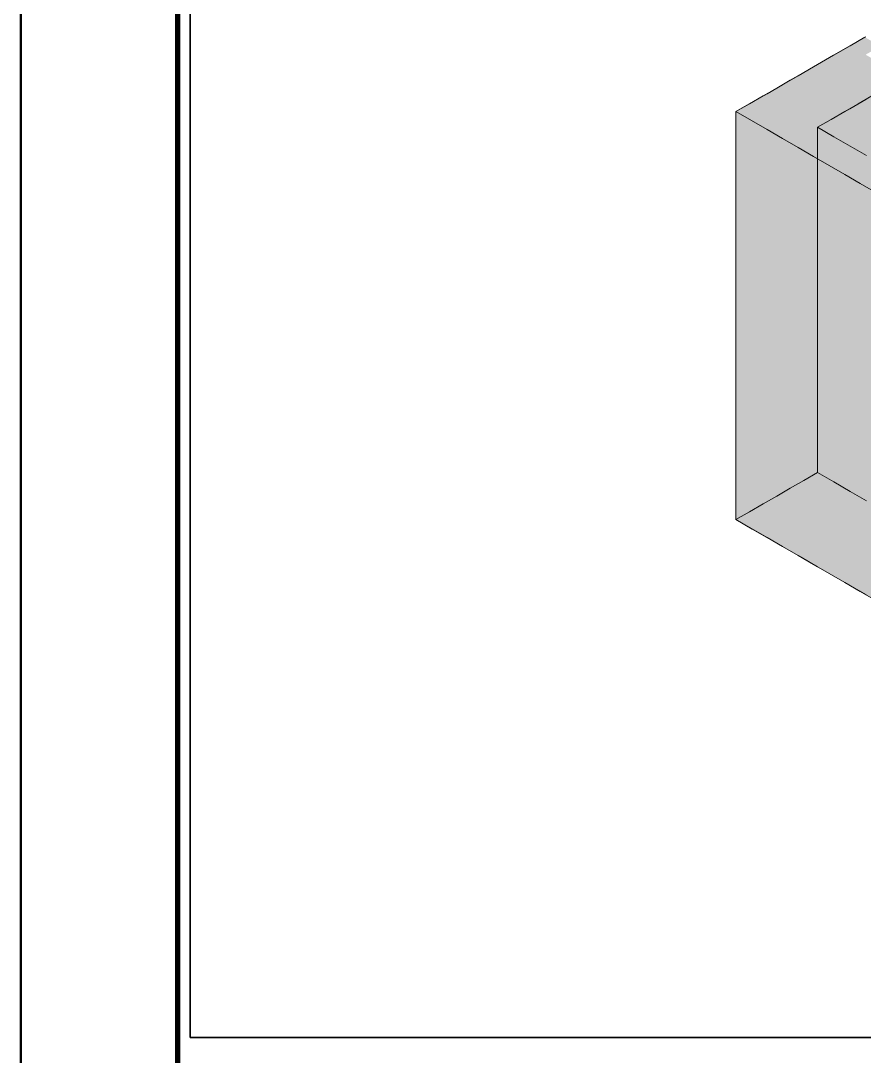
# Model space of a CAD drawing. Header units: metres. Extents: x 0 to 8.41, y 0 to 5.94.
# Drawn here: x 0 to 1.344, y 3.4 to 5.05 of the extents above; entities that cross this region are included whole.
import ezdxf

# ---------------------------------------------------------------- set-up
doc = ezdxf.new("R2010")
doc.units = ezdxf.units.M
doc.header["$LTSCALE"] = 0.25
for name, color, linetype, lineweight in [('ISO-3D', 7, 'CONTINUOUS', 13), ('ISO-3D-ARISTAS', 250, 'CONTINUOUS', 13), ('MARCO', 7, 'CONTINUOUS', 50)]:
    doc.layers.add(name, color=color, linetype=linetype, lineweight=lineweight)
doc.layers.add('PANEL', color=5, linetype='CONTINUOUS', lineweight=35, true_color=0x1f4e79)

msp = doc.modelspace()

# ---------------------------------------------------------------- linework, layer by layer
at = {"layer": 'ISO-3D', "true_color": 0x8e8d88}
for points in [[(1.3461, 4.9978), (1.3204, 4.983), (1.3461, 5.0244), (1.3204, 5.0096)], [(1.3204, 4.983), (1.2947, 4.9681), (1.3204, 5.0096), (1.2947, 4.9948)], [(1.2947, 4.9681), (1.2691, 4.9533), (1.2947, 4.9948), (1.2691, 4.98)], [(1.3204, 4.9563), (1.2947, 4.9415), (1.3204, 4.983), (1.2947, 4.9681)], [(1.3461, 4.9711), (1.3204, 4.9563), (1.3461, 4.9978), (1.3204, 4.983)], [(1.2474, 4.9408), (1.2258, 4.9283), (1.2474, 4.9675), (1.2258, 4.955)], [(1.2691, 4.9533), (1.2474, 4.9408), (1.2691, 4.98), (1.2474, 4.9675)], [(1.2947, 4.9415), (1.2691, 4.9267), (1.2947, 4.9681), (1.2691, 4.9533)], [(1.3461, 4.9444), (1.3204, 4.9296), (1.3461, 4.9711), (1.3204, 4.9563)], [(1.2258, 4.9283), (1.2041, 4.9158), (1.2258, 4.955), (1.2041, 4.9425)], [(1.2691, 4.9267), (1.2474, 4.9142), (1.2691, 4.9533), (1.2474, 4.9408)], [(1.3204, 4.9296), (1.2947, 4.9148), (1.3204, 4.9563), (1.2947, 4.9415)], [(1.2041, 4.9158), (1.1825, 4.9033), (1.2041, 4.9425), (1.1825, 4.93)], [(1.2474, 4.9142), (1.2258, 4.9017), (1.2474, 4.9408), (1.2258, 4.9283)], [(1.2947, 4.9148), (1.2691, 4.9), (1.2947, 4.9415), (1.2691, 4.9267)], [(1.3461, 4.9244), (1.3204, 4.9096), (1.3461, 4.9444), (1.3204, 4.9296)], [(1.1608, 4.8908), (1.1392, 4.8783), (1.1608, 4.9175), (1.1392, 4.905)], [(1.1825, 4.9033), (1.1608, 4.8908), (1.1825, 4.93), (1.1608, 4.9175)], [(1.2258, 4.9017), (1.2041, 4.8892), (1.2258, 4.9283), (1.2041, 4.9158)], [(1.2691, 4.9), (1.2474, 4.8875), (1.2691, 4.9267), (1.2474, 4.9142)], [(1.3204, 4.9096), (1.2947, 4.8948), (1.3204, 4.9296), (1.2947, 4.9148)], [(1.1825, 4.8767), (1.1608, 4.8642), (1.1825, 4.9033), (1.1608, 4.8908)], [(1.2041, 4.8892), (1.1825, 4.8767), (1.2041, 4.9158), (1.1825, 4.9033)], [(1.2258, 4.875), (1.2041, 4.8625), (1.2258, 4.9017), (1.2041, 4.8892)], [(1.2474, 4.8875), (1.2258, 4.875), (1.2474, 4.9142), (1.2258, 4.9017)], [(1.2947, 4.8948), (1.2691, 4.88), (1.2947, 4.9148), (1.2691, 4.9)], [(1.1608, 4.8642), (1.1392, 4.8517), (1.1608, 4.8908), (1.1392, 4.8783)], [(1.2041, 4.8625), (1.1825, 4.85), (1.2041, 4.8892), (1.1825, 4.8767)], [(1.2474, 4.8675), (1.2258, 4.855), (1.2474, 4.8875), (1.2258, 4.875)], [(1.2691, 4.88), (1.2474, 4.8675), (1.2691, 4.9), (1.2474, 4.8875)], [(1.1825, 4.85), (1.1608, 4.8375), (1.1825, 4.8767), (1.1608, 4.8642)], [(1.2258, 4.855), (1.2041, 4.8425), (1.2258, 4.875), (1.2041, 4.8625)], [(1.2474, 4.8386), (1.2258, 4.8261), (1.2474, 4.8675), (1.2258, 4.855)], [(1.2691, 4.8511), (1.2474, 4.8386), (1.2691, 4.88), (1.2474, 4.8675)], [(1.1608, 4.8375), (1.1392, 4.825), (1.1608, 4.8642), (1.1392, 4.8517)], [(1.2041, 4.8425), (1.1825, 4.83), (1.2041, 4.8625), (1.1825, 4.85)], [(1.2258, 4.8261), (1.2041, 4.8136), (1.2258, 4.855), (1.2041, 4.8425)], [(1.2691, 4.8221), (1.2474, 4.8096), (1.2691, 4.8511), (1.2474, 4.8386)], [(1.1608, 4.8175), (1.1392, 4.805), (1.1608, 4.8375), (1.1392, 4.825)], [(1.1825, 4.83), (1.1608, 4.8175), (1.1825, 4.85), (1.1608, 4.8375)], [(1.2041, 4.8136), (1.1825, 4.8011), (1.2041, 4.8425), (1.1825, 4.83)], [(1.2474, 4.8096), (1.2258, 4.7971), (1.2474, 4.8386), (1.2258, 4.8261)], [(1.1825, 4.8011), (1.1608, 4.7886), (1.1825, 4.83), (1.1608, 4.8175)], [(1.2258, 4.7971), (1.2041, 4.7846), (1.2258, 4.8261), (1.2041, 4.8136)], [(1.2691, 4.7932), (1.2474, 4.7807), (1.2691, 4.8221), (1.2474, 4.8096)], [(1.1608, 4.7886), (1.1392, 4.7761), (1.1608, 4.8175), (1.1392, 4.805)], [(1.1825, 4.7721), (1.1608, 4.7596), (1.1825, 4.8011), (1.1608, 4.7886)], [(1.2041, 4.7846), (1.1825, 4.7721), (1.2041, 4.8136), (1.1825, 4.8011)], [(1.2474, 4.7807), (1.2258, 4.7682), (1.2474, 4.8096), (1.2258, 4.7971)], [(1.1608, 4.7596), (1.1392, 4.7471), (1.1608, 4.7886), (1.1392, 4.7761)], [(1.2041, 4.7557), (1.1825, 4.7432), (1.2041, 4.7846), (1.1825, 4.7721)], [(1.2258, 4.7682), (1.2041, 4.7557), (1.2258, 4.7971), (1.2041, 4.7846)], [(1.2691, 4.7642), (1.2474, 4.7517), (1.2691, 4.7932), (1.2474, 4.7807)], [(1.1825, 4.7432), (1.1608, 4.7307), (1.1825, 4.7721), (1.1608, 4.7596)], [(1.2258, 4.7392), (1.2041, 4.7267), (1.2258, 4.7682), (1.2041, 4.7557)], [(1.2474, 4.7517), (1.2258, 4.7392), (1.2474, 4.7807), (1.2258, 4.7682)], [(1.1608, 4.7307), (1.1392, 4.7182), (1.1608, 4.7596), (1.1392, 4.7471)], [(1.2041, 4.7267), (1.1825, 4.7142), (1.2041, 4.7557), (1.1825, 4.7432)], [(1.2474, 4.7228), (1.2258, 4.7103), (1.2474, 4.7517), (1.2258, 4.7392)], [(1.2691, 4.7353), (1.2474, 4.7228), (1.2691, 4.7642), (1.2474, 4.7517)], [(1.1825, 4.7142), (1.1608, 4.7017), (1.1825, 4.7432), (1.1608, 4.7307)], [(1.2258, 4.7103), (1.2041, 4.6978), (1.2258, 4.7392), (1.2041, 4.7267)], [(1.2691, 4.7063), (1.2474, 4.6938), (1.2691, 4.7353), (1.2474, 4.7228)], [(1.1608, 4.7017), (1.1392, 4.6892), (1.1608, 4.7307), (1.1392, 4.7182)], [(1.2041, 4.6978), (1.1825, 4.6853), (1.2041, 4.7267), (1.1825, 4.7142)], [(1.2474, 4.6938), (1.2258, 4.6813), (1.2474, 4.7228), (1.2258, 4.7103)], [(1.1825, 4.6853), (1.1608, 4.6728), (1.1825, 4.7142), (1.1608, 4.7017)], [(1.2258, 4.6813), (1.2041, 4.6688), (1.2258, 4.7103), (1.2041, 4.6978)], [(1.2691, 4.6774), (1.2474, 4.6649), (1.2691, 4.7063), (1.2474, 4.6938)], [(1.1608, 4.6728), (1.1392, 4.6603), (1.1608, 4.7017), (1.1392, 4.6892)], [(1.2041, 4.6688), (1.1825, 4.6563), (1.2041, 4.6978), (1.1825, 4.6853)], [(1.2474, 4.6649), (1.2258, 4.6524), (1.2474, 4.6938), (1.2258, 4.6813)], [(1.1608, 4.6438), (1.1392, 4.6313), (1.1608, 4.6728), (1.1392, 4.6603)], [(1.1825, 4.6563), (1.1608, 4.6438), (1.1825, 4.6853), (1.1608, 4.6728)], [(1.2258, 4.6524), (1.2041, 4.6399), (1.2258, 4.6813), (1.2041, 4.6688)], [(1.2691, 4.6484), (1.2474, 4.6359), (1.2691, 4.6774), (1.2474, 4.6649)], [(1.1825, 4.6274), (1.1608, 4.6149), (1.1825, 4.6563), (1.1608, 4.6438)], [(1.2041, 4.6399), (1.1825, 4.6274), (1.2041, 4.6688), (1.1825, 4.6563)], [(1.2474, 4.6359), (1.2258, 4.6234), (1.2474, 4.6649), (1.2258, 4.6524)], [(1.1608, 4.6149), (1.1392, 4.6024), (1.1608, 4.6438), (1.1392, 4.6313)], [(1.2041, 4.6109), (1.1825, 4.5984), (1.2041, 4.6399), (1.1825, 4.6274)], [(1.2258, 4.6234), (1.2041, 4.6109), (1.2258, 4.6524), (1.2041, 4.6399)], [(1.2691, 4.6195), (1.2474, 4.607), (1.2691, 4.6484), (1.2474, 4.6359)], [(1.1825, 4.5984), (1.1608, 4.5859), (1.1825, 4.6274), (1.1608, 4.6149)], [(1.2258, 4.5945), (1.2041, 4.582), (1.2258, 4.6234), (1.2041, 4.6109)], [(1.2474, 4.607), (1.2258, 4.5945), (1.2474, 4.6359), (1.2258, 4.6234)], [(1.1608, 4.5859), (1.1392, 4.5734), (1.1608, 4.6149), (1.1392, 4.6024)], [(1.2041, 4.582), (1.1825, 4.5695), (1.2041, 4.6109), (1.1825, 4.5984)], [(1.2474, 4.578), (1.2258, 4.5655), (1.2474, 4.607), (1.2258, 4.5945)], [(1.2691, 4.5905), (1.2474, 4.578), (1.2691, 4.6195), (1.2474, 4.607)], [(1.1825, 4.5695), (1.1608, 4.557), (1.1825, 4.5984), (1.1608, 4.5859)], [(1.2258, 4.5655), (1.2041, 4.553), (1.2258, 4.5945), (1.2041, 4.582)], [(1.2691, 4.5616), (1.2474, 4.5491), (1.2691, 4.5905), (1.2474, 4.578)], [(1.1608, 4.557), (1.1392, 4.5445), (1.1608, 4.5859), (1.1392, 4.5734)], [(1.2041, 4.553), (1.1825, 4.5405), (1.2041, 4.582), (1.1825, 4.5695)], [(1.2474, 4.5491), (1.2258, 4.5366), (1.2474, 4.578), (1.2258, 4.5655)], [(1.1608, 4.528), (1.1392, 4.5155), (1.1608, 4.557), (1.1392, 4.5445)], [(1.1825, 4.5405), (1.1608, 4.528), (1.1825, 4.5695), (1.1608, 4.557)], [(1.2258, 4.5366), (1.2041, 4.5241), (1.2258, 4.5655), (1.2041, 4.553)], [(1.2691, 4.5326), (1.2474, 4.5201), (1.2691, 4.5616), (1.2474, 4.5491)], [(1.1825, 4.5116), (1.1608, 4.4991), (1.1825, 4.5405), (1.1608, 4.528)], [(1.2041, 4.5241), (1.1825, 4.5116), (1.2041, 4.553), (1.1825, 4.5405)], [(1.2474, 4.5201), (1.2258, 4.5076), (1.2474, 4.5491), (1.2258, 4.5366)], [(1.1608, 4.4991), (1.1392, 4.4866), (1.1608, 4.528), (1.1392, 4.5155)], [(1.2041, 4.4951), (1.1825, 4.4826), (1.2041, 4.5241), (1.1825, 4.5116)], [(1.2258, 4.5076), (1.2041, 4.4951), (1.2258, 4.5366), (1.2041, 4.5241)], [(1.2691, 4.5037), (1.2474, 4.4912), (1.2691, 4.5326), (1.2474, 4.5201)], [(1.1825, 4.4826), (1.1608, 4.4701), (1.1825, 4.5116), (1.1608, 4.4991)], [(1.2258, 4.4787), (1.2041, 4.4662), (1.2258, 4.5076), (1.2041, 4.4951)], [(1.2474, 4.4912), (1.2258, 4.4787), (1.2474, 4.5201), (1.2258, 4.5076)], [(1.1608, 4.4701), (1.1392, 4.4576), (1.1608, 4.4991), (1.1392, 4.4866)], [(1.2041, 4.4662), (1.1825, 4.4537), (1.2041, 4.4951), (1.1825, 4.4826)], [(1.2474, 4.4622), (1.2258, 4.4497), (1.2474, 4.4912), (1.2258, 4.4787)], [(1.2691, 4.4747), (1.2474, 4.4622), (1.2691, 4.5037), (1.2474, 4.4912)], [(1.1825, 4.4537), (1.1608, 4.4412), (1.1825, 4.4826), (1.1608, 4.4701)], [(1.2258, 4.4497), (1.2041, 4.4372), (1.2258, 4.4787), (1.2041, 4.4662)], [(1.2691, 4.4458), (1.2474, 4.4333), (1.2691, 4.4747), (1.2474, 4.4622)], [(1.1608, 4.4412), (1.1392, 4.4287), (1.1608, 4.4701), (1.1392, 4.4576)], [(1.2041, 4.4372), (1.1825, 4.4247), (1.2041, 4.4662), (1.1825, 4.4537)], [(1.2474, 4.4333), (1.2258, 4.4208), (1.2474, 4.4622), (1.2258, 4.4497)], [(1.1608, 4.4122), (1.1392, 4.3997), (1.1608, 4.4412), (1.1392, 4.4287)], [(1.1825, 4.4247), (1.1608, 4.4122), (1.1825, 4.4537), (1.1608, 4.4412)], [(1.2258, 4.4208), (1.2041, 4.4083), (1.2258, 4.4497), (1.2041, 4.4372)], [(1.2691, 4.4168), (1.2474, 4.4043), (1.2691, 4.4458), (1.2474, 4.4333)], [(1.1825, 4.3958), (1.1608, 4.3833), (1.1825, 4.4247), (1.1608, 4.4122)], [(1.2041, 4.4083), (1.1825, 4.3958), (1.2041, 4.4372), (1.1825, 4.4247)], [(1.2474, 4.4043), (1.2258, 4.3918), (1.2474, 4.4333), (1.2258, 4.4208)], [(1.1608, 4.3833), (1.1392, 4.3708), (1.1608, 4.4122), (1.1392, 4.3997)], [(1.2041, 4.3793), (1.1825, 4.3668), (1.2041, 4.4083), (1.1825, 4.3958)], [(1.2258, 4.3918), (1.2041, 4.3793), (1.2258, 4.4208), (1.2041, 4.4083)], [(1.2691, 4.3879), (1.2474, 4.3754), (1.2691, 4.4168), (1.2474, 4.4043)], [(1.1825, 4.3668), (1.1608, 4.3543), (1.1825, 4.3958), (1.1608, 4.3833)], [(1.2258, 4.3629), (1.2041, 4.3504), (1.2258, 4.3918), (1.2041, 4.3793)], [(1.2474, 4.3754), (1.2258, 4.3629), (1.2474, 4.4043), (1.2258, 4.3918)], [(1.1608, 4.3543), (1.1392, 4.3418), (1.1608, 4.3833), (1.1392, 4.3708)], [(1.2041, 4.3504), (1.1825, 4.3379), (1.2041, 4.3793), (1.1825, 4.3668)], [(1.2474, 4.3464), (1.2258, 4.3339), (1.2474, 4.3754), (1.2258, 4.3629)], [(1.2691, 4.3589), (1.2474, 4.3464), (1.2691, 4.3879), (1.2474, 4.3754)], [(1.1825, 4.3379), (1.1608, 4.3254), (1.1825, 4.3668), (1.1608, 4.3543)], [(1.2258, 4.3339), (1.2041, 4.3214), (1.2258, 4.3629), (1.2041, 4.3504)], [(1.2691, 4.33), (1.2474, 4.3175), (1.2691, 4.3589), (1.2474, 4.3464)], [(1.1608, 4.3254), (1.1392, 4.3129), (1.1608, 4.3543), (1.1392, 4.3418)], [(1.2041, 4.3214), (1.1825, 4.3089), (1.2041, 4.3504), (1.1825, 4.3379)], [(1.2474, 4.3175), (1.2258, 4.305), (1.2474, 4.3464), (1.2258, 4.3339)], [(1.1608, 4.2964), (1.1392, 4.2839), (1.1608, 4.3254), (1.1392, 4.3129)], [(1.1825, 4.3089), (1.1608, 4.2964), (1.1825, 4.3379), (1.1608, 4.3254)], [(1.2258, 4.305), (1.2041, 4.2925), (1.2258, 4.3339), (1.2041, 4.3214)], [(1.1825, 4.28), (1.1608, 4.2675), (1.1825, 4.3089), (1.1608, 4.2964)], [(1.2041, 4.2925), (1.1825, 4.28), (1.2041, 4.3214), (1.1825, 4.3089)], [(1.1608, 4.2675), (1.1392, 4.255), (1.1608, 4.2964), (1.1392, 4.2839)]]:
    msp.add_solid(points, dxfattribs=at)
at = {"layer": 'ISO-3D', "true_color": 0xb0aea8}
for points in [[(1.3694, 5.0093), (1.3458, 4.9957), (1.3446, 5.0236), (1.321, 5.01)], [(1.3371, 4.9907), (1.3124, 4.9764), (1.3124, 5.005), (1.2876, 4.9907)], [(1.3458, 4.9957), (1.3371, 4.9907), (1.321, 5.01), (1.3124, 5.005)], [(1.3124, 4.9764), (1.2876, 4.9621), (1.2876, 4.9907), (1.2629, 4.9764)], [(1.3619, 4.9764), (1.3371, 4.9621), (1.3371, 4.9907), (1.3124, 4.9764)], [(1.3705, 4.9814), (1.3619, 4.9764), (1.3458, 4.9957), (1.3371, 4.9907)], [(1.2876, 4.9621), (1.2629, 4.9479), (1.2629, 4.9764), (1.2381, 4.9621)], [(1.3371, 4.9621), (1.3124, 4.9479), (1.3124, 4.9764), (1.2876, 4.9621)], [(1.3866, 4.9621), (1.3619, 4.9479), (1.3619, 4.9764), (1.3371, 4.9621)], [(1.2629, 4.9479), (1.2381, 4.9336), (1.2381, 4.9621), (1.2134, 4.9479)], [(1.3124, 4.9479), (1.2876, 4.9336), (1.2876, 4.9621), (1.2629, 4.9479)], [(1.3619, 4.9479), (1.3371, 4.9336), (1.3371, 4.9621), (1.3124, 4.9479)], [(1.2134, 4.9193), (1.1887, 4.905), (1.1887, 4.9336), (1.1639, 4.9193)], [(1.2381, 4.9336), (1.2134, 4.9193), (1.2134, 4.9479), (1.1887, 4.9336)], [(1.2629, 4.9193), (1.2381, 4.905), (1.2381, 4.9336), (1.2134, 4.9193)], [(1.2876, 4.9336), (1.2629, 4.9193), (1.2629, 4.9479), (1.2381, 4.9336)], [(1.3124, 4.9193), (1.2876, 4.905), (1.2876, 4.9336), (1.2629, 4.9193)], [(1.3371, 4.9336), (1.3124, 4.9193), (1.3124, 4.9479), (1.2876, 4.9336)], [(1.3619, 4.9193), (1.3371, 4.905), (1.3371, 4.9336), (1.3124, 4.9193)], [(1.3866, 4.9336), (1.3619, 4.9193), (1.3619, 4.9479), (1.3371, 4.9336)], [(1.1887, 4.905), (1.1639, 4.8907), (1.1639, 4.9193), (1.1392, 4.905)], [(1.2381, 4.905), (1.2134, 4.8907), (1.2134, 4.9193), (1.1887, 4.905)], [(1.2876, 4.905), (1.2629, 4.8907), (1.2629, 4.9193), (1.2381, 4.905)], [(1.3371, 4.905), (1.3124, 4.8907), (1.3124, 4.9193), (1.2876, 4.905)], [(1.36, 4.9025), (1.3384, 4.89), (1.334, 4.9175), (1.3124, 4.905)], [(1.3817, 4.915), (1.36, 4.9025), (1.3557, 4.93), (1.334, 4.9175)], [(1.3866, 4.905), (1.3619, 4.8907), (1.3619, 4.9193), (1.3371, 4.905)], [(1.2134, 4.8907), (1.1887, 4.8764), (1.1887, 4.905), (1.1639, 4.8907)], [(1.2629, 4.8907), (1.2381, 4.8764), (1.2381, 4.905), (1.2134, 4.8907)], [(1.3124, 4.8907), (1.2876, 4.8764), (1.2876, 4.905), (1.2629, 4.8907)], [(1.3384, 4.89), (1.3167, 4.8775), (1.3124, 4.905), (1.2907, 4.8925)], [(1.3619, 4.8907), (1.3371, 4.8764), (1.3371, 4.905), (1.3124, 4.8907)], [(1.386, 4.8875), (1.3643, 4.875), (1.36, 4.9025), (1.3384, 4.89)], [(1.2381, 4.8764), (1.2134, 4.8621), (1.2134, 4.8907), (1.1887, 4.8764)], [(1.2876, 4.8764), (1.2629, 4.8621), (1.2629, 4.8907), (1.2381, 4.8764)], [(1.3167, 4.8775), (1.2951, 4.865), (1.2907, 4.8925), (1.2691, 4.88)], [(1.3371, 4.8764), (1.3124, 4.8621), (1.3124, 4.8907), (1.2876, 4.8764)], [(1.3643, 4.875), (1.3427, 4.8625), (1.3384, 4.89), (1.3167, 4.8775)], [(1.3866, 4.8764), (1.3619, 4.8621), (1.3619, 4.8907), (1.3371, 4.8764)], [(1.2629, 4.8621), (1.2381, 4.8479), (1.2381, 4.8764), (1.2134, 4.8621)], [(1.3124, 4.8621), (1.2876, 4.8479), (1.2876, 4.8764), (1.2629, 4.8621)], [(1.3427, 4.8625), (1.321, 4.85), (1.3167, 4.8775), (1.2951, 4.865)], [(1.3619, 4.8621), (1.3371, 4.8479), (1.3371, 4.8764), (1.3124, 4.8621)], [(1.3903, 4.86), (1.3687, 4.8475), (1.3643, 4.875), (1.3427, 4.8625)], [(1.2876, 4.8479), (1.2629, 4.8336), (1.2629, 4.8621), (1.2381, 4.8479)], [(1.3371, 4.8479), (1.3124, 4.8336), (1.3124, 4.8621), (1.2876, 4.8479)], [(1.3687, 4.8475), (1.347, 4.835), (1.3427, 4.8625), (1.321, 4.85)], [(1.3866, 4.8479), (1.3619, 4.8336), (1.3619, 4.8621), (1.3371, 4.8479)], [(1.3124, 4.8336), (1.2876, 4.8193), (1.2876, 4.8479), (1.2629, 4.8336)], [(1.3619, 4.8336), (1.3371, 4.8193), (1.3371, 4.8479), (1.3124, 4.8336)], [(1.3371, 4.8193), (1.3124, 4.805), (1.3124, 4.8336), (1.2876, 4.8193)], [(1.3619, 4.805), (1.3371, 4.7907), (1.3371, 4.8193), (1.3124, 4.805)], [(1.3866, 4.8193), (1.3619, 4.805), (1.3619, 4.8336), (1.3371, 4.8193)], [(1.3866, 4.7907), (1.3619, 4.7764), (1.3619, 4.805), (1.3371, 4.7907)], [(1.2951, 4.315), (1.2734, 4.3025), (1.2691, 4.33), (1.2474, 4.3175)], [(1.2734, 4.3025), (1.2518, 4.29), (1.2474, 4.3175), (1.2258, 4.305)], [(1.321, 4.3), (1.2994, 4.2875), (1.2951, 4.315), (1.2734, 4.3025)], [(1.2301, 4.2775), (1.2084, 4.265), (1.2041, 4.2925), (1.1825, 4.28)], [(1.2518, 4.29), (1.2301, 4.2775), (1.2258, 4.305), (1.2041, 4.2925)], [(1.2777, 4.275), (1.2561, 4.2625), (1.2518, 4.29), (1.2301, 4.2775)], [(1.2994, 4.2875), (1.2777, 4.275), (1.2734, 4.3025), (1.2518, 4.29)], [(1.347, 4.285), (1.3254, 4.2725), (1.321, 4.3), (1.2994, 4.2875)], [(1.2084, 4.265), (1.1868, 4.2525), (1.1825, 4.28), (1.1608, 4.2675)], [(1.2561, 4.2625), (1.2344, 4.25), (1.2301, 4.2775), (1.2084, 4.265)], [(1.3037, 4.26), (1.2821, 4.2475), (1.2777, 4.275), (1.2561, 4.2625)], [(1.3254, 4.2725), (1.3037, 4.26), (1.2994, 4.2875), (1.2777, 4.275)], [(1.373, 4.27), (1.3513, 4.2575), (1.347, 4.285), (1.3254, 4.2725)], [(1.1868, 4.2525), (1.1651, 4.24), (1.1608, 4.2675), (1.1392, 4.255)], [(1.2344, 4.25), (1.2128, 4.2375), (1.2084, 4.265), (1.1868, 4.2525)], [(1.2821, 4.2475), (1.2604, 4.235), (1.2561, 4.2625), (1.2344, 4.25)], [(1.3297, 4.245), (1.308, 4.2325), (1.3037, 4.26), (1.2821, 4.2475)], [(1.3513, 4.2575), (1.3297, 4.245), (1.3254, 4.2725), (1.3037, 4.26)], [(1.3773, 4.2425), (1.3557, 4.23), (1.3513, 4.2575), (1.3297, 4.245)], [(1.2128, 4.2375), (1.1911, 4.225), (1.1868, 4.2525), (1.1651, 4.24)], [(1.2604, 4.235), (1.2388, 4.2225), (1.2344, 4.25), (1.2128, 4.2375)], [(1.308, 4.2325), (1.2864, 4.22), (1.2821, 4.2475), (1.2604, 4.235)], [(1.3557, 4.23), (1.334, 4.2175), (1.3297, 4.245), (1.308, 4.2325)], [(1.2388, 4.2225), (1.2171, 4.21), (1.2128, 4.2375), (1.1911, 4.225)], [(1.2864, 4.22), (1.2647, 4.2075), (1.2604, 4.235), (1.2388, 4.2225)], [(1.334, 4.2175), (1.3124, 4.205), (1.308, 4.2325), (1.2864, 4.22)], [(1.3817, 4.215), (1.36, 4.2025), (1.3557, 4.23), (1.334, 4.2175)], [(1.2647, 4.2075), (1.2431, 4.195), (1.2388, 4.2225), (1.2171, 4.21)], [(1.2907, 4.1925), (1.2691, 4.18), (1.2647, 4.2075), (1.2431, 4.195)], [(1.3124, 4.205), (1.2907, 4.1925), (1.2864, 4.22), (1.2647, 4.2075)], [(1.36, 4.2025), (1.3384, 4.19), (1.334, 4.2175), (1.3124, 4.205)], [(1.3167, 4.1775), (1.2951, 4.165), (1.2907, 4.1925), (1.2691, 4.18)], [(1.3384, 4.19), (1.3167, 4.1775), (1.3124, 4.205), (1.2907, 4.1925)], [(1.386, 4.1875), (1.3643, 4.175), (1.36, 4.2025), (1.3384, 4.19)], [(1.3427, 4.1625), (1.321, 4.15), (1.3167, 4.1775), (1.2951, 4.165)], [(1.3643, 4.175), (1.3427, 4.1625), (1.3384, 4.19), (1.3167, 4.1775)], [(1.3903, 4.16), (1.3687, 4.1475), (1.3643, 4.175), (1.3427, 4.1625)], [(1.3687, 4.1475), (1.347, 4.135), (1.3427, 4.1625), (1.321, 4.15)]]:
    msp.add_solid(points, dxfattribs=at)
at = {"layer": 'ISO-3D', "true_color": 0x9e9d98}
for points in [[(1.1639, 4.864), (1.1392, 4.8783), (1.1639, 4.8907), (1.1392, 4.905)], [(1.1887, 4.8498), (1.1639, 4.864), (1.1887, 4.8764), (1.1639, 4.8907)], [(1.1639, 4.8374), (1.1392, 4.8517), (1.1639, 4.864), (1.1392, 4.8783)], [(1.2134, 4.8355), (1.1887, 4.8498), (1.2134, 4.8621), (1.1887, 4.8764)], [(1.2951, 4.84), (1.2691, 4.855), (1.2951, 4.865), (1.2691, 4.88)], [(1.1639, 4.8107), (1.1392, 4.825), (1.1639, 4.8374), (1.1392, 4.8517)], [(1.1887, 4.8231), (1.1639, 4.8374), (1.1887, 4.8498), (1.1639, 4.864)], [(1.2381, 4.8212), (1.2134, 4.8355), (1.2381, 4.8479), (1.2134, 4.8621)], [(1.2951, 4.815), (1.2691, 4.83), (1.2951, 4.84), (1.2691, 4.855)], [(1.321, 4.825), (1.2951, 4.84), (1.321, 4.85), (1.2951, 4.865)], [(1.1887, 4.7964), (1.1639, 4.8107), (1.1887, 4.8231), (1.1639, 4.8374)], [(1.2134, 4.8088), (1.1887, 4.8231), (1.2134, 4.8355), (1.1887, 4.8498)], [(1.2381, 4.7945), (1.2134, 4.8088), (1.2381, 4.8212), (1.2134, 4.8355)], [(1.2629, 4.8069), (1.2381, 4.8212), (1.2629, 4.8336), (1.2381, 4.8479)], [(1.321, 4.8), (1.2951, 4.815), (1.321, 4.825), (1.2951, 4.84)], [(1.347, 4.81), (1.321, 4.825), (1.347, 4.835), (1.321, 4.85)], [(1.1639, 4.7907), (1.1392, 4.805), (1.1639, 4.8107), (1.1392, 4.825)], [(1.2134, 4.7821), (1.1887, 4.7964), (1.2134, 4.8088), (1.1887, 4.8231)], [(1.2629, 4.7802), (1.2381, 4.7945), (1.2629, 4.8069), (1.2381, 4.8212)], [(1.2876, 4.7926), (1.2629, 4.8069), (1.2876, 4.8193), (1.2629, 4.8336)], [(1.2951, 4.79), (1.2691, 4.805), (1.2951, 4.815), (1.2691, 4.83)], [(1.3124, 4.7783), (1.2876, 4.7926), (1.3124, 4.805), (1.2876, 4.8193)], [(1.347, 4.785), (1.321, 4.8), (1.347, 4.81), (1.321, 4.825)], [(1.1639, 4.7618), (1.1392, 4.7761), (1.1639, 4.7907), (1.1392, 4.805)], [(1.1887, 4.7764), (1.1639, 4.7907), (1.1887, 4.7964), (1.1639, 4.8107)], [(1.2381, 4.7679), (1.2134, 4.7821), (1.2381, 4.7945), (1.2134, 4.8088)], [(1.2876, 4.766), (1.2629, 4.7802), (1.2876, 4.7926), (1.2629, 4.8069)], [(1.2951, 4.765), (1.2691, 4.78), (1.2951, 4.79), (1.2691, 4.805)], [(1.321, 4.775), (1.2951, 4.79), (1.321, 4.8), (1.2951, 4.815)], [(1.3371, 4.764), (1.3124, 4.7783), (1.3371, 4.7907), (1.3124, 4.805)], [(1.1887, 4.7475), (1.1639, 4.7618), (1.1887, 4.7764), (1.1639, 4.7907)], [(1.2134, 4.7621), (1.1887, 4.7764), (1.2134, 4.7821), (1.1887, 4.7964)], [(1.2629, 4.7536), (1.2381, 4.7679), (1.2629, 4.7802), (1.2381, 4.7945)], [(1.3124, 4.7517), (1.2876, 4.766), (1.3124, 4.7783), (1.2876, 4.7926)], [(1.321, 4.75), (1.2951, 4.765), (1.321, 4.775), (1.2951, 4.79)], [(1.347, 4.76), (1.321, 4.775), (1.347, 4.785), (1.321, 4.8)], [(1.3619, 4.7498), (1.3371, 4.764), (1.3619, 4.7764), (1.3371, 4.7907)], [(1.1639, 4.7328), (1.1392, 4.7471), (1.1639, 4.7618), (1.1392, 4.7761)], [(1.2134, 4.7332), (1.1887, 4.7475), (1.2134, 4.7621), (1.1887, 4.7764)], [(1.2381, 4.7479), (1.2134, 4.7621), (1.2381, 4.7679), (1.2134, 4.7821)], [(1.2876, 4.7393), (1.2629, 4.7536), (1.2876, 4.766), (1.2629, 4.7802)], [(1.2951, 4.7369), (1.2691, 4.7519), (1.2951, 4.765), (1.2691, 4.78)], [(1.3371, 4.7374), (1.3124, 4.7517), (1.3371, 4.764), (1.3124, 4.7783)], [(1.347, 4.735), (1.321, 4.75), (1.347, 4.76), (1.321, 4.775)], [(1.1887, 4.7185), (1.1639, 4.7328), (1.1887, 4.7475), (1.1639, 4.7618)], [(1.2381, 4.7189), (1.2134, 4.7332), (1.2381, 4.7479), (1.2134, 4.7621)], [(1.2629, 4.7336), (1.2381, 4.7479), (1.2629, 4.7536), (1.2381, 4.7679)], [(1.2876, 4.7193), (1.2629, 4.7336), (1.2876, 4.7393), (1.2629, 4.7536)], [(1.2951, 4.7087), (1.2691, 4.7237), (1.2951, 4.7369), (1.2691, 4.7519)], [(1.3124, 4.725), (1.2876, 4.7393), (1.3124, 4.7517), (1.2876, 4.766)], [(1.321, 4.7219), (1.2951, 4.7369), (1.321, 4.75), (1.2951, 4.765)], [(1.3371, 4.7107), (1.3124, 4.725), (1.3371, 4.7374), (1.3124, 4.7517)], [(1.3619, 4.7231), (1.3371, 4.7374), (1.3619, 4.7498), (1.3371, 4.764)], [(1.1639, 4.7039), (1.1392, 4.7182), (1.1639, 4.7328), (1.1392, 4.7471)], [(1.2134, 4.7042), (1.1887, 4.7185), (1.2134, 4.7332), (1.1887, 4.7475)], [(1.2629, 4.7046), (1.2381, 4.7189), (1.2629, 4.7336), (1.2381, 4.7479)], [(1.3124, 4.705), (1.2876, 4.7193), (1.3124, 4.725), (1.2876, 4.7393)], [(1.321, 4.6937), (1.2951, 4.7087), (1.321, 4.7219), (1.2951, 4.7369)], [(1.347, 4.7069), (1.321, 4.7219), (1.347, 4.735), (1.321, 4.75)], [(1.3619, 4.6964), (1.3371, 4.7107), (1.3619, 4.7231), (1.3371, 4.7374)], [(1.1887, 4.6896), (1.1639, 4.7039), (1.1887, 4.7185), (1.1639, 4.7328)], [(1.2381, 4.69), (1.2134, 4.7042), (1.2381, 4.7189), (1.2134, 4.7332)], [(1.2629, 4.6757), (1.2381, 4.69), (1.2629, 4.7046), (1.2381, 4.7189)], [(1.2876, 4.6903), (1.2629, 4.7046), (1.2876, 4.7193), (1.2629, 4.7336)], [(1.2951, 4.6806), (1.2691, 4.6956), (1.2951, 4.7087), (1.2691, 4.7237)], [(1.3124, 4.6761), (1.2876, 4.6903), (1.3124, 4.705), (1.2876, 4.7193)], [(1.3371, 4.6907), (1.3124, 4.705), (1.3371, 4.7107), (1.3124, 4.725)], [(1.347, 4.6787), (1.321, 4.6937), (1.347, 4.7069), (1.321, 4.7219)], [(1.1639, 4.6749), (1.1392, 4.6892), (1.1639, 4.7039), (1.1392, 4.7182)], [(1.1887, 4.6606), (1.1639, 4.6749), (1.1887, 4.6896), (1.1639, 4.7039)], [(1.2134, 4.6753), (1.1887, 4.6896), (1.2134, 4.7042), (1.1887, 4.7185)], [(1.2381, 4.661), (1.2134, 4.6753), (1.2381, 4.69), (1.2134, 4.7042)], [(1.2876, 4.6614), (1.2629, 4.6757), (1.2876, 4.6903), (1.2629, 4.7046)], [(1.321, 4.6656), (1.2951, 4.6806), (1.321, 4.6937), (1.2951, 4.7087)], [(1.3371, 4.6618), (1.3124, 4.6761), (1.3371, 4.6907), (1.3124, 4.705)], [(1.3619, 4.6764), (1.3371, 4.6907), (1.3619, 4.6964), (1.3371, 4.7107)], [(1.1639, 4.646), (1.1392, 4.6603), (1.1639, 4.6749), (1.1392, 4.6892)], [(1.2134, 4.6464), (1.1887, 4.6606), (1.2134, 4.6753), (1.1887, 4.6896)], [(1.2629, 4.6467), (1.2381, 4.661), (1.2629, 4.6757), (1.2381, 4.69)], [(1.2951, 4.6525), (1.2691, 4.6675), (1.2951, 4.6806), (1.2691, 4.6956)], [(1.3124, 4.6471), (1.2876, 4.6614), (1.3124, 4.6761), (1.2876, 4.6903)], [(1.347, 4.6506), (1.321, 4.6656), (1.347, 4.6787), (1.321, 4.6937)], [(1.3619, 4.6475), (1.3371, 4.6618), (1.3619, 4.6764), (1.3371, 4.6907)], [(1.1887, 4.6317), (1.1639, 4.646), (1.1887, 4.6606), (1.1639, 4.6749)], [(1.2381, 4.6321), (1.2134, 4.6464), (1.2381, 4.661), (1.2134, 4.6753)], [(1.2876, 4.6324), (1.2629, 4.6467), (1.2876, 4.6614), (1.2629, 4.6757)], [(1.321, 4.6375), (1.2951, 4.6525), (1.321, 4.6656), (1.2951, 4.6806)], [(1.3371, 4.6328), (1.3124, 4.6471), (1.3371, 4.6618), (1.3124, 4.6761)], [(1.1639, 4.617), (1.1392, 4.6313), (1.1639, 4.646), (1.1392, 4.6603)], [(1.2134, 4.6174), (1.1887, 4.6317), (1.2134, 4.6464), (1.1887, 4.6606)], [(1.2629, 4.6178), (1.2381, 4.6321), (1.2629, 4.6467), (1.2381, 4.661)], [(1.2951, 4.6244), (1.2691, 4.6394), (1.2951, 4.6525), (1.2691, 4.6675)], [(1.3124, 4.6182), (1.2876, 4.6324), (1.3124, 4.6471), (1.2876, 4.6614)], [(1.347, 4.6225), (1.321, 4.6375), (1.347, 4.6506), (1.321, 4.6656)], [(1.3619, 4.6185), (1.3371, 4.6328), (1.3619, 4.6475), (1.3371, 4.6618)], [(1.1887, 4.6027), (1.1639, 4.617), (1.1887, 4.6317), (1.1639, 4.646)], [(1.2381, 4.6031), (1.2134, 4.6174), (1.2381, 4.6321), (1.2134, 4.6464)], [(1.2876, 4.6035), (1.2629, 4.6178), (1.2876, 4.6324), (1.2629, 4.6467)], [(1.2951, 4.5962), (1.2691, 4.6113), (1.2951, 4.6244), (1.2691, 4.6394)], [(1.321, 4.6094), (1.2951, 4.6244), (1.321, 4.6375), (1.2951, 4.6525)], [(1.3371, 4.6039), (1.3124, 4.6182), (1.3371, 4.6328), (1.3124, 4.6471)], [(1.347, 4.5944), (1.321, 4.6094), (1.347, 4.6225), (1.321, 4.6375)], [(1.1639, 4.5881), (1.1392, 4.6024), (1.1639, 4.617), (1.1392, 4.6313)], [(1.2134, 4.5885), (1.1887, 4.6027), (1.2134, 4.6174), (1.1887, 4.6317)], [(1.2629, 4.5888), (1.2381, 4.6031), (1.2629, 4.6178), (1.2381, 4.6321)], [(1.3124, 4.5892), (1.2876, 4.6035), (1.3124, 4.6182), (1.2876, 4.6324)], [(1.321, 4.5812), (1.2951, 4.5962), (1.321, 4.6094), (1.2951, 4.6244)], [(1.3619, 4.5896), (1.3371, 4.6039), (1.3619, 4.6185), (1.3371, 4.6328)], [(1.1887, 4.5738), (1.1639, 4.5881), (1.1887, 4.6027), (1.1639, 4.617)], [(1.2381, 4.5742), (1.2134, 4.5885), (1.2381, 4.6031), (1.2134, 4.6174)], [(1.2629, 4.5599), (1.2381, 4.5742), (1.2629, 4.5888), (1.2381, 4.6031)], [(1.2876, 4.5745), (1.2629, 4.5888), (1.2876, 4.6035), (1.2629, 4.6178)], [(1.2951, 4.5681), (1.2691, 4.5831), (1.2951, 4.5962), (1.2691, 4.6113)], [(1.3124, 4.5603), (1.2876, 4.5745), (1.3124, 4.5892), (1.2876, 4.6035)], [(1.3371, 4.5749), (1.3124, 4.5892), (1.3371, 4.6039), (1.3124, 4.6182)], [(1.347, 4.5662), (1.321, 4.5812), (1.347, 4.5944), (1.321, 4.6094)], [(1.3619, 4.5606), (1.3371, 4.5749), (1.3619, 4.5896), (1.3371, 4.6039)], [(1.1639, 4.5591), (1.1392, 4.5734), (1.1639, 4.5881), (1.1392, 4.6024)], [(1.1887, 4.5448), (1.1639, 4.5591), (1.1887, 4.5738), (1.1639, 4.5881)], [(1.2134, 4.5595), (1.1887, 4.5738), (1.2134, 4.5885), (1.1887, 4.6027)], [(1.2381, 4.5452), (1.2134, 4.5595), (1.2381, 4.5742), (1.2134, 4.5885)], [(1.2876, 4.5456), (1.2629, 4.5599), (1.2876, 4.5745), (1.2629, 4.5888)], [(1.321, 4.5531), (1.2951, 4.5681), (1.321, 4.5812), (1.2951, 4.5962)], [(1.3371, 4.546), (1.3124, 4.5603), (1.3371, 4.5749), (1.3124, 4.5892)], [(1.1639, 4.5302), (1.1392, 4.5445), (1.1639, 4.5591), (1.1392, 4.5734)], [(1.2134, 4.5306), (1.1887, 4.5448), (1.2134, 4.5595), (1.1887, 4.5738)], [(1.2629, 4.5309), (1.2381, 4.5452), (1.2629, 4.5599), (1.2381, 4.5742)], [(1.2951, 4.54), (1.2691, 4.555), (1.2951, 4.5681), (1.2691, 4.5831)], [(1.3124, 4.5313), (1.2876, 4.5456), (1.3124, 4.5603), (1.2876, 4.5745)], [(1.347, 4.5381), (1.321, 4.5531), (1.347, 4.5662), (1.321, 4.5812)], [(1.3619, 4.5317), (1.3371, 4.546), (1.3619, 4.5606), (1.3371, 4.5749)], [(1.1887, 4.5159), (1.1639, 4.5302), (1.1887, 4.5448), (1.1639, 4.5591)], [(1.2381, 4.5163), (1.2134, 4.5306), (1.2381, 4.5452), (1.2134, 4.5595)], [(1.2876, 4.5167), (1.2629, 4.5309), (1.2876, 4.5456), (1.2629, 4.5599)], [(1.2951, 4.5119), (1.2691, 4.5269), (1.2951, 4.54), (1.2691, 4.555)], [(1.321, 4.525), (1.2951, 4.54), (1.321, 4.5531), (1.2951, 4.5681)], [(1.3371, 4.517), (1.3124, 4.5313), (1.3371, 4.546), (1.3124, 4.5603)], [(1.1639, 4.5012), (1.1392, 4.5155), (1.1639, 4.5302), (1.1392, 4.5445)], [(1.2134, 4.5016), (1.1887, 4.5159), (1.2134, 4.5306), (1.1887, 4.5448)], [(1.2629, 4.502), (1.2381, 4.5163), (1.2629, 4.5309), (1.2381, 4.5452)], [(1.3124, 4.5024), (1.2876, 4.5167), (1.3124, 4.5313), (1.2876, 4.5456)], [(1.321, 4.4969), (1.2951, 4.5119), (1.321, 4.525), (1.2951, 4.54)], [(1.347, 4.51), (1.321, 4.525), (1.347, 4.5381), (1.321, 4.5531)], [(1.3619, 4.5027), (1.3371, 4.517), (1.3619, 4.5317), (1.3371, 4.546)], [(1.1887, 4.487), (1.1639, 4.5012), (1.1887, 4.5159), (1.1639, 4.5302)], [(1.2381, 4.4873), (1.2134, 4.5016), (1.2381, 4.5163), (1.2134, 4.5306)], [(1.2876, 4.4877), (1.2629, 4.502), (1.2876, 4.5167), (1.2629, 4.5309)], [(1.2951, 4.4837), (1.2691, 4.4987), (1.2951, 4.5119), (1.2691, 4.5269)], [(1.3371, 4.4881), (1.3124, 4.5024), (1.3371, 4.517), (1.3124, 4.5313)], [(1.347, 4.4819), (1.321, 4.4969), (1.347, 4.51), (1.321, 4.525)], [(1.1639, 4.4723), (1.1392, 4.4866), (1.1639, 4.5012), (1.1392, 4.5155)], [(1.2134, 4.4727), (1.1887, 4.487), (1.2134, 4.5016), (1.1887, 4.5159)], [(1.2629, 4.473), (1.2381, 4.4873), (1.2629, 4.502), (1.2381, 4.5163)], [(1.3124, 4.4734), (1.2876, 4.4877), (1.3124, 4.5024), (1.2876, 4.5167)], [(1.321, 4.4688), (1.2951, 4.4837), (1.321, 4.4969), (1.2951, 4.5119)], [(1.3619, 4.4738), (1.3371, 4.4881), (1.3619, 4.5027), (1.3371, 4.517)], [(1.1887, 4.458), (1.1639, 4.4723), (1.1887, 4.487), (1.1639, 4.5012)], [(1.2381, 4.4584), (1.2134, 4.4727), (1.2381, 4.4873), (1.2134, 4.5016)], [(1.2876, 4.4588), (1.2629, 4.473), (1.2876, 4.4877), (1.2629, 4.502)], [(1.2951, 4.4556), (1.2691, 4.4706), (1.2951, 4.4837), (1.2691, 4.4987)], [(1.3124, 4.4445), (1.2876, 4.4588), (1.3124, 4.4734), (1.2876, 4.4877)], [(1.3371, 4.4591), (1.3124, 4.4734), (1.3371, 4.4881), (1.3124, 4.5024)], [(1.347, 4.4537), (1.321, 4.4688), (1.347, 4.4819), (1.321, 4.4969)], [(1.3619, 4.4448), (1.3371, 4.4591), (1.3619, 4.4738), (1.3371, 4.4881)], [(1.1639, 4.4433), (1.1392, 4.4576), (1.1639, 4.4723), (1.1392, 4.4866)], [(1.1887, 4.4291), (1.1639, 4.4433), (1.1887, 4.458), (1.1639, 4.4723)], [(1.2134, 4.4437), (1.1887, 4.458), (1.2134, 4.4727), (1.1887, 4.487)], [(1.2381, 4.4294), (1.2134, 4.4437), (1.2381, 4.4584), (1.2134, 4.4727)], [(1.2629, 4.4441), (1.2381, 4.4584), (1.2629, 4.473), (1.2381, 4.4873)], [(1.2876, 4.4298), (1.2629, 4.4441), (1.2876, 4.4588), (1.2629, 4.473)], [(1.321, 4.4406), (1.2951, 4.4556), (1.321, 4.4688), (1.2951, 4.4837)], [(1.3371, 4.4302), (1.3124, 4.4445), (1.3371, 4.4591), (1.3124, 4.4734)], [(1.1639, 4.4144), (1.1392, 4.4287), (1.1639, 4.4433), (1.1392, 4.4576)], [(1.2134, 4.4148), (1.1887, 4.4291), (1.2134, 4.4437), (1.1887, 4.458)], [(1.2629, 4.4152), (1.2381, 4.4294), (1.2629, 4.4441), (1.2381, 4.4584)], [(1.2951, 4.4275), (1.2691, 4.4425), (1.2951, 4.4556), (1.2691, 4.4706)], [(1.3124, 4.4155), (1.2876, 4.4298), (1.3124, 4.4445), (1.2876, 4.4588)], [(1.321, 4.4125), (1.2951, 4.4275), (1.321, 4.4406), (1.2951, 4.4556)], [(1.347, 4.4256), (1.321, 4.4406), (1.347, 4.4537), (1.321, 4.4688)], [(1.3619, 4.4159), (1.3371, 4.4302), (1.3619, 4.4448), (1.3371, 4.4591)], [(1.1887, 4.4001), (1.1639, 4.4144), (1.1887, 4.4291), (1.1639, 4.4433)], [(1.2381, 4.4005), (1.2134, 4.4148), (1.2381, 4.4294), (1.2134, 4.4437)], [(1.2876, 4.4009), (1.2629, 4.4152), (1.2876, 4.4298), (1.2629, 4.4441)], [(1.2951, 4.3994), (1.2691, 4.4144), (1.2951, 4.4275), (1.2691, 4.4425)], [(1.3371, 4.4012), (1.3124, 4.4155), (1.3371, 4.4302), (1.3124, 4.4445)], [(1.347, 4.3975), (1.321, 4.4125), (1.347, 4.4256), (1.321, 4.4406)], [(1.1639, 4.3855), (1.1392, 4.3997), (1.1639, 4.4144), (1.1392, 4.4287)], [(1.2134, 4.3858), (1.1887, 4.4001), (1.2134, 4.4148), (1.1887, 4.4291)], [(1.2629, 4.3862), (1.2381, 4.4005), (1.2629, 4.4152), (1.2381, 4.4294)], [(1.3124, 4.3866), (1.2876, 4.4009), (1.3124, 4.4155), (1.2876, 4.4298)], [(1.321, 4.3844), (1.2951, 4.3994), (1.321, 4.4125), (1.2951, 4.4275)], [(1.3619, 4.387), (1.3371, 4.4012), (1.3619, 4.4159), (1.3371, 4.4302)], [(1.1887, 4.3712), (1.1639, 4.3855), (1.1887, 4.4001), (1.1639, 4.4144)], [(1.2381, 4.3715), (1.2134, 4.3858), (1.2381, 4.4005), (1.2134, 4.4148)], [(1.2876, 4.3719), (1.2629, 4.3862), (1.2876, 4.4009), (1.2629, 4.4152)], [(1.2951, 4.3712), (1.2691, 4.3862), (1.2951, 4.3994), (1.2691, 4.4144)], [(1.3371, 4.3723), (1.3124, 4.3866), (1.3371, 4.4012), (1.3124, 4.4155)], [(1.347, 4.3694), (1.321, 4.3844), (1.347, 4.3975), (1.321, 4.4125)], [(1.1639, 4.3565), (1.1392, 4.3708), (1.1639, 4.3855), (1.1392, 4.3997)], [(1.2134, 4.3569), (1.1887, 4.3712), (1.2134, 4.3858), (1.1887, 4.4001)], [(1.2629, 4.3573), (1.2381, 4.3715), (1.2629, 4.3862), (1.2381, 4.4005)], [(1.3124, 4.3576), (1.2876, 4.3719), (1.3124, 4.3866), (1.2876, 4.4009)], [(1.321, 4.3562), (1.2951, 4.3712), (1.321, 4.3844), (1.2951, 4.3994)], [(1.3619, 4.358), (1.3371, 4.3723), (1.3619, 4.387), (1.3371, 4.4012)], [(1.1887, 4.3422), (1.1639, 4.3565), (1.1887, 4.3712), (1.1639, 4.3855)], [(1.2381, 4.3426), (1.2134, 4.3569), (1.2381, 4.3715), (1.2134, 4.3858)], [(1.2876, 4.343), (1.2629, 4.3573), (1.2876, 4.3719), (1.2629, 4.3862)], [(1.2951, 4.3431), (1.2691, 4.3581), (1.2951, 4.3712), (1.2691, 4.3862)], [(1.3371, 4.3433), (1.3124, 4.3576), (1.3371, 4.3723), (1.3124, 4.3866)], [(1.347, 4.3412), (1.321, 4.3562), (1.347, 4.3694), (1.321, 4.3844)], [(1.3619, 4.3291), (1.3371, 4.3433), (1.3619, 4.358), (1.3371, 4.3723)], [(1.1639, 4.3276), (1.1392, 4.3418), (1.1639, 4.3565), (1.1392, 4.3708)], [(1.1887, 4.3133), (1.1639, 4.3276), (1.1887, 4.3422), (1.1639, 4.3565)], [(1.2134, 4.3279), (1.1887, 4.3422), (1.2134, 4.3569), (1.1887, 4.3712)], [(1.2381, 4.3136), (1.2134, 4.3279), (1.2381, 4.3426), (1.2134, 4.3569)], [(1.2629, 4.3283), (1.2381, 4.3426), (1.2629, 4.3573), (1.2381, 4.3715)], [(1.2876, 4.314), (1.2629, 4.3283), (1.2876, 4.343), (1.2629, 4.3573)], [(1.2951, 4.315), (1.2691, 4.33), (1.2951, 4.3431), (1.2691, 4.3581)], [(1.3124, 4.3287), (1.2876, 4.343), (1.3124, 4.3576), (1.2876, 4.3719)], [(1.321, 4.3281), (1.2951, 4.3431), (1.321, 4.3562), (1.2951, 4.3712)], [(1.3371, 4.3144), (1.3124, 4.3287), (1.3371, 4.3433), (1.3124, 4.3576)], [(1.347, 4.3131), (1.321, 4.3281), (1.347, 4.3412), (1.321, 4.3562)], [(1.1639, 4.2986), (1.1392, 4.3129), (1.1639, 4.3276), (1.1392, 4.3418)], [(1.2134, 4.299), (1.1887, 4.3133), (1.2134, 4.3279), (1.1887, 4.3422)], [(1.2629, 4.2994), (1.2381, 4.3136), (1.2629, 4.3283), (1.2381, 4.3426)], [(1.3124, 4.2997), (1.2876, 4.314), (1.3124, 4.3287), (1.2876, 4.343)], [(1.321, 4.3), (1.2951, 4.315), (1.321, 4.3281), (1.2951, 4.3431)], [(1.3619, 4.3001), (1.3371, 4.3144), (1.3619, 4.3291), (1.3371, 4.3433)], [(1.1887, 4.2843), (1.1639, 4.2986), (1.1887, 4.3133), (1.1639, 4.3276)], [(1.2381, 4.2847), (1.2134, 4.299), (1.2381, 4.3136), (1.2134, 4.3279)], [(1.2876, 4.2851), (1.2629, 4.2994), (1.2876, 4.314), (1.2629, 4.3283)], [(1.3371, 4.2855), (1.3124, 4.2997), (1.3371, 4.3144), (1.3124, 4.3287)], [(1.347, 4.285), (1.321, 4.3), (1.347, 4.3131), (1.321, 4.3281)], [(1.1639, 4.2697), (1.1392, 4.2839), (1.1639, 4.2986), (1.1392, 4.3129)], [(1.2134, 4.27), (1.1887, 4.2843), (1.2134, 4.299), (1.1887, 4.3133)], [(1.2629, 4.2704), (1.2381, 4.2847), (1.2629, 4.2994), (1.2381, 4.3136)], [(1.3124, 4.2708), (1.2876, 4.2851), (1.3124, 4.2997), (1.2876, 4.314)], [(1.3619, 4.2712), (1.3371, 4.2855), (1.3619, 4.3001), (1.3371, 4.3144)], [(1.1887, 4.2554), (1.1639, 4.2697), (1.1887, 4.2843), (1.1639, 4.2986)], [(1.2381, 4.2558), (1.2134, 4.27), (1.2381, 4.2847), (1.2134, 4.299)], [(1.2876, 4.2561), (1.2629, 4.2704), (1.2876, 4.2851), (1.2629, 4.2994)], [(1.3371, 4.2565), (1.3124, 4.2708), (1.3371, 4.2855), (1.3124, 4.2997)], [(1.1639, 4.2407), (1.1392, 4.255), (1.1639, 4.2697), (1.1392, 4.2839)], [(1.2134, 4.2411), (1.1887, 4.2554), (1.2134, 4.27), (1.1887, 4.2843)], [(1.2629, 4.2415), (1.2381, 4.2558), (1.2629, 4.2704), (1.2381, 4.2847)], [(1.3124, 4.2418), (1.2876, 4.2561), (1.3124, 4.2708), (1.2876, 4.2851)], [(1.3619, 4.2422), (1.3371, 4.2565), (1.3619, 4.2712), (1.3371, 4.2855)], [(1.1887, 4.2264), (1.1639, 4.2407), (1.1887, 4.2554), (1.1639, 4.2697)], [(1.2381, 4.2268), (1.2134, 4.2411), (1.2381, 4.2558), (1.2134, 4.27)], [(1.2876, 4.2272), (1.2629, 4.2415), (1.2876, 4.2561), (1.2629, 4.2704)], [(1.3371, 4.2276), (1.3124, 4.2418), (1.3371, 4.2565), (1.3124, 4.2708)], [(1.2134, 4.2121), (1.1887, 4.2264), (1.2134, 4.2411), (1.1887, 4.2554)], [(1.2381, 4.1979), (1.2134, 4.2121), (1.2381, 4.2268), (1.2134, 4.2411)], [(1.2629, 4.2125), (1.2381, 4.2268), (1.2629, 4.2415), (1.2381, 4.2558)], [(1.2876, 4.1982), (1.2629, 4.2125), (1.2876, 4.2272), (1.2629, 4.2415)], [(1.3124, 4.2129), (1.2876, 4.2272), (1.3124, 4.2418), (1.2876, 4.2561)], [(1.3371, 4.1986), (1.3124, 4.2129), (1.3371, 4.2276), (1.3124, 4.2418)], [(1.3619, 4.2133), (1.3371, 4.2276), (1.3619, 4.2422), (1.3371, 4.2565)], [(1.2629, 4.1836), (1.2381, 4.1979), (1.2629, 4.2125), (1.2381, 4.2268)], [(1.3124, 4.1839), (1.2876, 4.1982), (1.3124, 4.2129), (1.2876, 4.2272)], [(1.3619, 4.1843), (1.3371, 4.1986), (1.3619, 4.2133), (1.3371, 4.2276)], [(1.2876, 4.1693), (1.2629, 4.1836), (1.2876, 4.1982), (1.2629, 4.2125)], [(1.3371, 4.1697), (1.3124, 4.1839), (1.3371, 4.1986), (1.3124, 4.2129)], [(1.3124, 4.155), (1.2876, 4.1693), (1.3124, 4.1839), (1.2876, 4.1982)], [(1.3619, 4.1554), (1.3371, 4.1697), (1.3619, 4.1843), (1.3371, 4.1986)], [(1.3371, 4.1407), (1.3124, 4.155), (1.3371, 4.1697), (1.3124, 4.1839)], [(1.3619, 4.1264), (1.3371, 4.1407), (1.3619, 4.1554), (1.3371, 4.1697)]]:
    msp.add_solid(points, dxfattribs=at)
at = {"layer": 'ISO-3D-ARISTAS', "color": 250}
for p, q in [((1.3204, 5.0096), (1.3461, 5.0244)), ((1.321, 5.01), (1.3446, 5.0236)), ((1.2876, 4.9907), (1.3124, 5.005)), ((1.2947, 4.9948), (1.3204, 5.0096)), ((1.3124, 5.005), (1.321, 5.01)), ((1.2629, 4.9764), (1.2876, 4.9907)), ((1.2691, 4.98), (1.2947, 4.9948)), ((1.2258, 4.955), (1.2474, 4.9675)), ((1.2381, 4.9621), (1.2629, 4.9764)), ((1.2474, 4.9675), (1.2691, 4.98)), ((1.2041, 4.9425), (1.2258, 4.955)), ((1.2134, 4.9479), (1.2381, 4.9621)), ((1.1639, 4.9193), (1.1887, 4.9336)), ((1.1825, 4.93), (1.2041, 4.9425)), ((1.1887, 4.9336), (1.2134, 4.9479)), ((1.1392, 4.905), (1.1639, 4.9193)), ((1.1392, 4.905), (1.1608, 4.9175)), ((1.1608, 4.9175), (1.1825, 4.93)), ((1.3124, 4.905), (1.334, 4.9175)), ((1.3461, 4.9244), (1.3204, 4.9096)), ((1.334, 4.9175), (1.3557, 4.93)), ((1.1392, 4.8783), (1.1392, 4.905)), ((1.1639, 4.8907), (1.1392, 4.905)), ((1.1392, 4.8783), (1.1392, 4.905)), ((1.1392, 4.905), (1.1639, 4.8907)), ((1.2907, 4.8925), (1.3124, 4.905)), ((1.3204, 4.9096), (1.2947, 4.8948)), ((1.1887, 4.8764), (1.1639, 4.8907)), ((1.1639, 4.8907), (1.1887, 4.8764)), ((1.2947, 4.8948), (1.2691, 4.88)), ((1.2691, 4.88), (1.2907, 4.8925)), ((1.1392, 4.8517), (1.1392, 4.8783)), ((1.1392, 4.8517), (1.1392, 4.8783)), ((1.2134, 4.8621), (1.1887, 4.8764)), ((1.1887, 4.8764), (1.2134, 4.8621)), ((1.2691, 4.88), (1.2691, 4.8511)), ((1.2951, 4.865), (1.2691, 4.88)), ((1.2691, 4.855), (1.2691, 4.88)), ((1.2691, 4.88), (1.2951, 4.865)), ((1.1392, 4.825), (1.1392, 4.8517)), ((1.1392, 4.825), (1.1392, 4.8517)), ((1.2381, 4.8479), (1.2134, 4.8621)), ((1.2134, 4.8621), (1.2381, 4.8479)), ((1.2691, 4.83), (1.2691, 4.855)), ((1.2691, 4.8511), (1.2691, 4.8221)), ((1.321, 4.85), (1.2951, 4.865)), ((1.2951, 4.865), (1.321, 4.85)), ((1.2629, 4.8336), (1.2381, 4.8479)), ((1.2381, 4.8479), (1.2629, 4.8336)), ((1.347, 4.835), (1.321, 4.85)), ((1.321, 4.85), (1.347, 4.835)), ((1.1392, 4.805), (1.1392, 4.825)), ((1.1392, 4.805), (1.1392, 4.825)), ((1.2876, 4.8193), (1.2629, 4.8336)), ((1.2629, 4.8336), (1.2876, 4.8193)), ((1.2691, 4.805), (1.2691, 4.83)), ((1.2691, 4.8221), (1.2691, 4.7932)), ((1.3124, 4.805), (1.2876, 4.8193)), ((1.2876, 4.8193), (1.3124, 4.805)), ((1.1392, 4.7761), (1.1392, 4.805)), ((1.1392, 4.7761), (1.1392, 4.805)), ((1.2691, 4.78), (1.2691, 4.805)), ((1.3371, 4.7907), (1.3124, 4.805)), ((1.3124, 4.805), (1.3371, 4.7907)), ((1.2691, 4.7932), (1.2691, 4.7642)), ((1.3619, 4.7764), (1.3371, 4.7907)), ((1.3371, 4.7907), (1.3619, 4.7764)), ((1.1392, 4.7471), (1.1392, 4.7761)), ((1.1392, 4.7471), (1.1392, 4.7761)), ((1.2691, 4.7519), (1.2691, 4.78)), ((1.2691, 4.7642), (1.2691, 4.7353)), ((1.2691, 4.7237), (1.2691, 4.7519)), ((1.1392, 4.7182), (1.1392, 4.7471)), ((1.1392, 4.7182), (1.1392, 4.7471)), ((1.2691, 4.7353), (1.2691, 4.7063)), ((1.2691, 4.6956), (1.2691, 4.7237)), ((1.1392, 4.6892), (1.1392, 4.7182)), ((1.1392, 4.6892), (1.1392, 4.7182)), ((1.2691, 4.7063), (1.2691, 4.6774)), ((1.1392, 4.6603), (1.1392, 4.6892)), ((1.1392, 4.6603), (1.1392, 4.6892)), ((1.2691, 4.6675), (1.2691, 4.6956)), ((1.2691, 4.6774), (1.2691, 4.6484)), ((1.1392, 4.6313), (1.1392, 4.6603)), ((1.1392, 4.6313), (1.1392, 4.6603)), ((1.2691, 4.6394), (1.2691, 4.6675)), ((1.2691, 4.6484), (1.2691, 4.6195)), ((1.2691, 4.6113), (1.2691, 4.6394)), ((1.1392, 4.6024), (1.1392, 4.6313)), ((1.1392, 4.6024), (1.1392, 4.6313)), ((1.2691, 4.6195), (1.2691, 4.5905)), ((1.2691, 4.5831), (1.2691, 4.6113)), ((1.1392, 4.5734), (1.1392, 4.6024)), ((1.1392, 4.5734), (1.1392, 4.6024)), ((1.2691, 4.5905), (1.2691, 4.5616)), ((1.1392, 4.5445), (1.1392, 4.5734)), ((1.1392, 4.5445), (1.1392, 4.5734)), ((1.2691, 4.555), (1.2691, 4.5831)), ((1.2691, 4.5616), (1.2691, 4.5326)), ((1.2691, 4.5269), (1.2691, 4.555)), ((1.1392, 4.5155), (1.1392, 4.5445)), ((1.1392, 4.5155), (1.1392, 4.5445)), ((1.2691, 4.5326), (1.2691, 4.5037)), ((1.2691, 4.4987), (1.2691, 4.5269)), ((1.1392, 4.4866), (1.1392, 4.5155)), ((1.1392, 4.4866), (1.1392, 4.5155)), ((1.2691, 4.5037), (1.2691, 4.4747)), ((1.2691, 4.4706), (1.2691, 4.4987)), ((1.1392, 4.4576), (1.1392, 4.4866)), ((1.1392, 4.4576), (1.1392, 4.4866)), ((1.2691, 4.4747), (1.2691, 4.4458)), ((1.1392, 4.4287), (1.1392, 4.4576)), ((1.1392, 4.4287), (1.1392, 4.4576)), ((1.2691, 4.4425), (1.2691, 4.4706)), ((1.2691, 4.4458), (1.2691, 4.4168)), ((1.2691, 4.4144), (1.2691, 4.4425)), ((1.1392, 4.3997), (1.1392, 4.4287)), ((1.1392, 4.3997), (1.1392, 4.4287)), ((1.2691, 4.4168), (1.2691, 4.3879)), ((1.2691, 4.3862), (1.2691, 4.4144)), ((1.1392, 4.3708), (1.1392, 4.3997)), ((1.1392, 4.3708), (1.1392, 4.3997)), ((1.2691, 4.3879), (1.2691, 4.3589)), ((1.2691, 4.3581), (1.2691, 4.3862)), ((1.1392, 4.3418), (1.1392, 4.3708)), ((1.1392, 4.3418), (1.1392, 4.3708)), ((1.2691, 4.3589), (1.2691, 4.33)), ((1.2691, 4.33), (1.2691, 4.3581)), ((1.1392, 4.3129), (1.1392, 4.3418)), ((1.1392, 4.3129), (1.1392, 4.3418)), ((1.2691, 4.33), (1.2474, 4.3175)), ((1.2474, 4.3175), (1.2691, 4.33)), ((1.2691, 4.33), (1.2951, 4.315)), ((1.2951, 4.315), (1.2691, 4.33)), ((1.1392, 4.2839), (1.1392, 4.3129)), ((1.1392, 4.2839), (1.1392, 4.3129)), ((1.2474, 4.3175), (1.2258, 4.305)), ((1.2258, 4.305), (1.2474, 4.3175)), ((1.2951, 4.315), (1.321, 4.3)), ((1.321, 4.3), (1.2951, 4.315)), ((1.2041, 4.2925), (1.1825, 4.28)), ((1.1825, 4.28), (1.2041, 4.2925)), ((1.2258, 4.305), (1.2041, 4.2925)), ((1.2041, 4.2925), (1.2258, 4.305)), ((1.321, 4.3), (1.347, 4.285)), ((1.347, 4.285), (1.321, 4.3)), ((1.1392, 4.255), (1.1392, 4.2839)), ((1.1392, 4.255), (1.1392, 4.2839)), ((1.1825, 4.28), (1.1608, 4.2675)), ((1.1608, 4.2675), (1.1825, 4.28)), ((1.1608, 4.2675), (1.1392, 4.255)), ((1.1392, 4.255), (1.1608, 4.2675)), ((1.1651, 4.24), (1.1392, 4.255)), ((1.1639, 4.2407), (1.1392, 4.255)), ((1.1887, 4.2264), (1.1639, 4.2407)), ((1.1911, 4.225), (1.1651, 4.24)), ((1.2134, 4.2121), (1.1887, 4.2264)), ((1.2171, 4.21), (1.1911, 4.225)), ((1.2381, 4.1979), (1.2134, 4.2121)), ((1.2431, 4.195), (1.2171, 4.21)), ((1.2629, 4.1836), (1.2381, 4.1979)), ((1.2691, 4.18), (1.2431, 4.195)), ((1.2876, 4.1693), (1.2629, 4.1836)), ((1.2951, 4.165), (1.2691, 4.18)), ((1.3124, 4.155), (1.2876, 4.1693)), ((1.321, 4.15), (1.2951, 4.165)), ((1.3371, 4.1407), (1.3124, 4.155)), ((1.347, 4.135), (1.321, 4.15)), ((1.3619, 4.1264), (1.3371, 4.1407))]:
    msp.add_line(p, q, dxfattribs=at)
at = {"layer": 'MARCO'}
msp.add_lwpolyline([(0, 0), (8.41, 0), (8.41, 5.94), (0, 5.94)], close=True, dxfattribs=at)
at = {"layer": 'MARCO', "const_width": 0.008}
msp.add_lwpolyline([(0.25, 0.1), (8.31, 0.1), (8.31, 5.84), (0.25, 5.84)], close=True, dxfattribs=at)
at = {"layer": 'PANEL'}
msp.add_lwpolyline([(0.27, 3.43), (4.26, 3.43), (4.26, 5.62), (0.27, 5.62)], close=True, dxfattribs=at)

doc.saveas('drawing.dxf')
